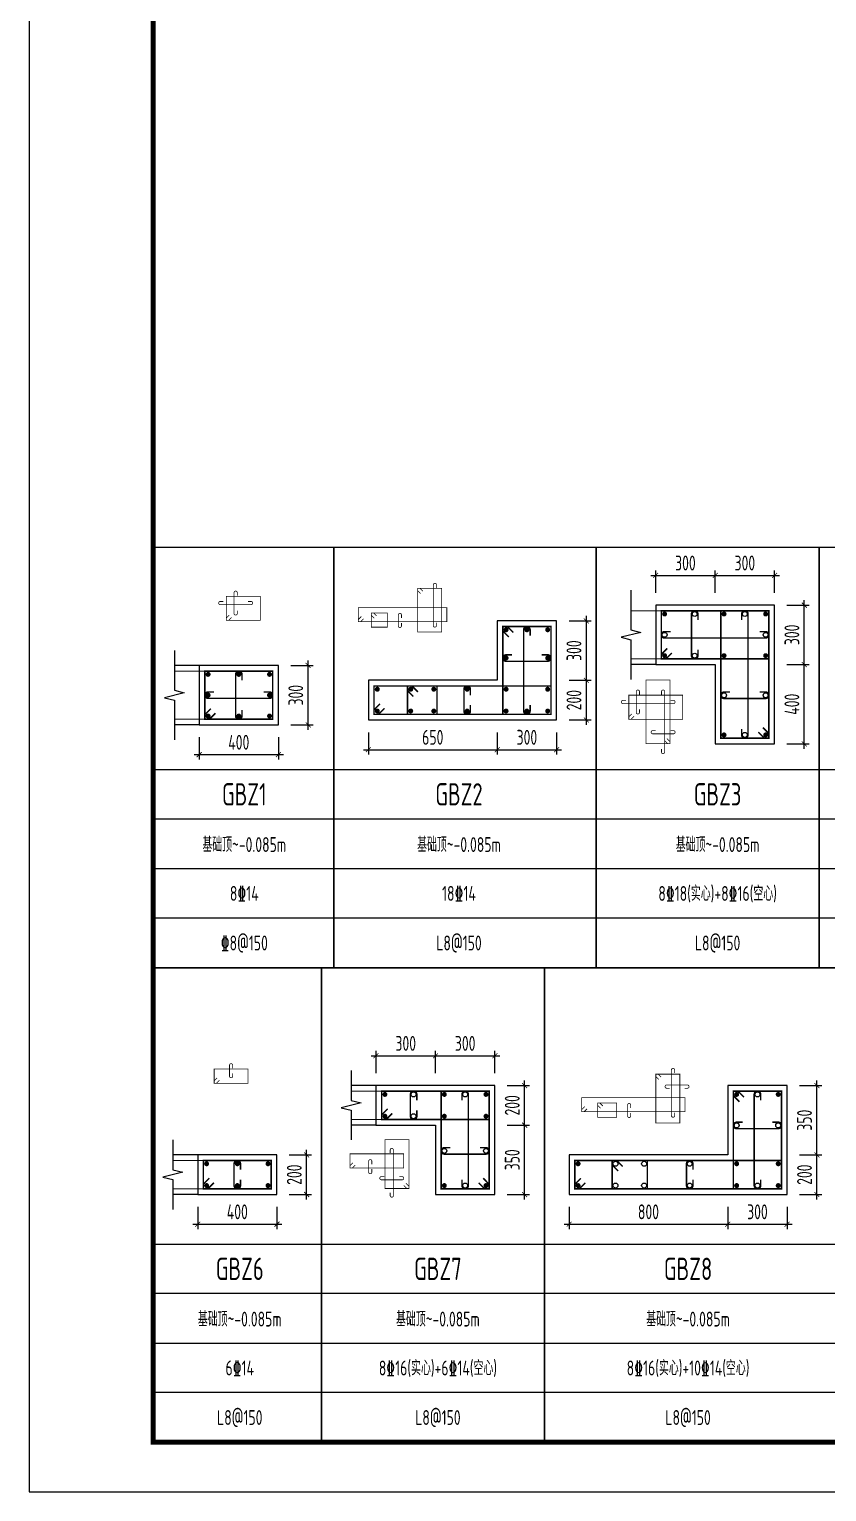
# Model space of a CAD drawing. Extents: x -1058961 to 23600, y -449123 to 2751847.
# Drawn here: x -459602 to -443503, y -12320 to 17200 of the extents above; entities that cross this region are included whole.
import ezdxf
from ezdxf.enums import TextEntityAlignment as Align

# ---------------------------------------------------------------- set-up
doc = ezdxf.new("R2010")
doc.units = 0
doc.header["$LTSCALE"] = 1000
doc.layers.get('0').update_dxf_attribs({"linetype": 'CONTINUOUS'})
doc.layers.get('DEFPOINTS').update_dxf_attribs({"linetype": 'CONTINUOUS'})
for name, color, linetype in [('-TK', 7, 'CONTINUOUS'), ('COLU_DE_DIM', 3, 'CONTINUOUS'), ('COLU_DE_TH', 7, 'CONTINUOUS'), ('LINK', 6, 'CONTINUOUS'), ('LINK-INDEX', 6, 'CONTINUOUS'), ('REIN', 6, 'CONTINUOUS'), ('TAB', 7, 'CONTINUOUS'), ('TAB_TEXT', 7, 'CONTINUOUS'), ('THIN', 7, 'CONTINUOUS')]:
    doc.layers.add(name, color=color, linetype=linetype)
doc.styles.add('TSSD_DIMENSION', font='Tssdeng.shx', dxfattribs={"width": 0.7, "bigfont": 'tssdchn.shx'})
doc.styles.add('TSSD_REIN', font='tssdeng.shx', dxfattribs={"width": 0.7, "height": 300, "bigfont": 'tssdchn.shx'})
doc.dimstyles.new('TSSD_25_100', dxfattribs={"dimtxt": 300, "dimasz": 100, "dimexe": 100, "dimexo": 250, "dimgap": 100, "dimtad": 1, "dimdec": 0, "dimlfac": 0.25, "dimzin": 0, "dimdsep": 46, "dimtxsty": 'TSSD_DIMENSION', "dimblk": 'ARCHTICK', "dimcen": 0, "dimdle": 100, "dimclrt": 7, "dimadec": 0, "dimazin": 0, "dimtfac": 1, "dimtdec": 0, "dimtix": 1, "dimtmove": 2, "dimatfit": 3, "dimldrblk": 'ARCHTICK', "dimfxl": 0, "dimtolj": 1, "dimtzin": 0, "dimarcsym": 0})

# ---------------------------------------------------------------- blocks, each defined once
blk = doc.blocks.new('_ArchTick')
at = {"color": 0, "linetype": 'ByBlock', "const_width": 0.15}
blk.add_lwpolyline([(-0.5, -0.5), (0.5, 0.5)], dxfattribs=at)
blk = doc.blocks.new('*D314')
at = {"layer": 'COLU_DE_DIM', "color": 0, "lineweight": -2}
for p, q in [((-456202, -6570), (-456202, -7020)), ((-454602, -6570), (-454602, -7020)), ((-456302, -6920), (-454502, -6920))]:
    blk.add_line(p, q, dxfattribs=at)
at = {"layer": 'DEFPOINTS', "color": 0}
for p in [(-456202, -6320), (-454602, -6320), (-454602, -6920)]:
    blk.add_point(p, dxfattribs=at)
at = {"layer": 'COLU_DE_DIM', "color": 0, "lineweight": -2, "xscale": 100, "yscale": 100, "zscale": 100, "rotation": 180}
blk.add_blockref('_ArchTick', (-456202, -6920), dxfattribs=at)
at = {"layer": 'COLU_DE_DIM', "color": 0, "lineweight": -2, "xscale": 100, "yscale": 100, "zscale": 100}
blk.add_blockref('_ArchTick', (-454602, -6920), dxfattribs=at)
at = {"layer": 'COLU_DE_DIM', "color": 7, "insert": (-455402, -6670), "char_height": 300, "attachment_point": 5, "style": 'TSSD_DIMENSION'}
blk.add_mtext('\\A1;400', dxfattribs=at)
blk = doc.blocks.new('*D315')
at = {"layer": 'COLU_DE_DIM', "color": 0, "lineweight": -2}
for p, q in [((-454352, -5520), (-453902, -5520)), ((-454002, -6420), (-454002, -5420)), ((-454352, -6320), (-453902, -6320))]:
    blk.add_line(p, q, dxfattribs=at)
at = {"layer": 'DEFPOINTS', "color": 0}
for p in [(-454602, -5520), (-454002, -5520), (-454602, -6320)]:
    blk.add_point(p, dxfattribs=at)
at = {"layer": 'COLU_DE_DIM', "color": 0, "lineweight": -2, "xscale": 100, "yscale": 100, "zscale": 100}
for p, rotation in [((-454002, -5520), 90), ((-454002, -6320), 270)]:
    blk.add_blockref('_ArchTick', p, dxfattribs=dict(at, rotation=rotation))
at = {"layer": 'COLU_DE_DIM', "color": 7, "insert": (-454252, -5920), "char_height": 300, "attachment_point": 5, "rotation": 90, "style": 'TSSD_DIMENSION'}
blk.add_mtext('\\A1;200', dxfattribs=at)
blk = doc.blocks.new('*D316')
at = {"layer": 'COLU_DE_DIM', "color": 0, "lineweight": -2}
for p, q in [((-446956, 5826), (-446956, 6276)), ((-445756, 5826), (-445756, 6276)), ((-447056, 6176), (-445656, 6176))]:
    blk.add_line(p, q, dxfattribs=at)
at = {"layer": 'DEFPOINTS', "color": 0}
for p in [(-445756, 6176), (-446956, 5576), (-445756, 5576)]:
    blk.add_point(p, dxfattribs=at)
at = {"layer": 'COLU_DE_DIM', "color": 0, "lineweight": -2, "xscale": 100, "yscale": 100, "zscale": 100, "rotation": 180}
blk.add_blockref('_ArchTick', (-446956, 6176), dxfattribs=at)
at = {"layer": 'COLU_DE_DIM', "color": 0, "lineweight": -2, "xscale": 100, "yscale": 100, "zscale": 100}
blk.add_blockref('_ArchTick', (-445756, 6176), dxfattribs=at)
at = {"layer": 'COLU_DE_DIM', "color": 7, "insert": (-446356, 6426), "char_height": 300, "attachment_point": 5, "style": 'TSSD_DIMENSION'}
blk.add_mtext('\\A1;300', dxfattribs=at)
blk = doc.blocks.new('*D317')
at = {"layer": 'COLU_DE_DIM', "color": 0, "lineweight": -2}
for p, q in [((-445756, 5826), (-445756, 6276)), ((-444556, 5826), (-444556, 6276)), ((-445856, 6176), (-444456, 6176))]:
    blk.add_line(p, q, dxfattribs=at)
at = {"layer": 'DEFPOINTS', "color": 0}
for p in [(-444556, 6176), (-445756, 5576), (-444556, 5576)]:
    blk.add_point(p, dxfattribs=at)
at = {"layer": 'COLU_DE_DIM', "color": 0, "lineweight": -2, "xscale": 100, "yscale": 100, "zscale": 100, "rotation": 180}
blk.add_blockref('_ArchTick', (-445756, 6176), dxfattribs=at)
at = {"layer": 'COLU_DE_DIM', "color": 0, "lineweight": -2, "xscale": 100, "yscale": 100, "zscale": 100}
blk.add_blockref('_ArchTick', (-444556, 6176), dxfattribs=at)
at = {"layer": 'COLU_DE_DIM', "color": 7, "insert": (-445156, 6426), "char_height": 300, "attachment_point": 5, "style": 'TSSD_DIMENSION'}
blk.add_mtext('\\A1;300', dxfattribs=at)
blk = doc.blocks.new('*D318')
at = {"layer": 'COLU_DE_DIM', "color": 0, "lineweight": -2}
for p, q in [((-443956, 2676), (-443956, 4476)), ((-444306, 4376), (-443856, 4376)), ((-444306, 2776), (-443856, 2776))]:
    blk.add_line(p, q, dxfattribs=at)
at = {"layer": 'DEFPOINTS', "color": 0}
for p in [(-444556, 4376), (-443956, 4376), (-444556, 2776)]:
    blk.add_point(p, dxfattribs=at)
at = {"layer": 'COLU_DE_DIM', "color": 0, "lineweight": -2, "xscale": 100, "yscale": 100, "zscale": 100}
for p, rotation in [((-443956, 4376), 90), ((-443956, 2776), 270)]:
    blk.add_blockref('_ArchTick', p, dxfattribs=dict(at, rotation=rotation))
at = {"layer": 'COLU_DE_DIM', "color": 7, "insert": (-444206, 3576), "char_height": 300, "attachment_point": 5, "rotation": 90, "style": 'TSSD_DIMENSION'}
blk.add_mtext('\\A1;400', dxfattribs=at)
blk = doc.blocks.new('*D319')
at = {"layer": 'COLU_DE_DIM', "color": 0, "lineweight": -2}
for p, q in [((-443956, 4276), (-443956, 5676)), ((-444306, 5576), (-443856, 5576)), ((-444306, 4376), (-443856, 4376))]:
    blk.add_line(p, q, dxfattribs=at)
at = {"layer": 'DEFPOINTS', "color": 0}
for p in [(-444556, 5576), (-443956, 5576), (-444556, 4376)]:
    blk.add_point(p, dxfattribs=at)
at = {"layer": 'COLU_DE_DIM', "color": 0, "lineweight": -2, "xscale": 100, "yscale": 100, "zscale": 100}
for p, rotation in [((-443956, 5576), 90), ((-443956, 4376), 270)]:
    blk.add_blockref('_ArchTick', p, dxfattribs=dict(at, rotation=rotation))
at = {"layer": 'COLU_DE_DIM', "color": 7, "insert": (-444206, 4976), "char_height": 300, "attachment_point": 5, "rotation": 90, "style": 'TSSD_DIMENSION'}
blk.add_mtext('\\A1;300', dxfattribs=at)
blk = doc.blocks.new('*D320')
at = {"layer": 'COLU_DE_DIM', "color": 0, "lineweight": -2}
for p, q in [((-452756, 3008), (-452756, 2558)), ((-450156, 3008), (-450156, 2558)), ((-452856, 2658), (-450056, 2658))]:
    blk.add_line(p, q, dxfattribs=at)
at = {"layer": 'DEFPOINTS', "color": 0}
for p in [(-452756, 3258), (-450156, 3258), (-450156, 2658)]:
    blk.add_point(p, dxfattribs=at)
at = {"layer": 'COLU_DE_DIM', "color": 0, "lineweight": -2, "xscale": 100, "yscale": 100, "zscale": 100, "rotation": 180}
blk.add_blockref('_ArchTick', (-452756, 2658), dxfattribs=at)
at = {"layer": 'COLU_DE_DIM', "color": 0, "lineweight": -2, "xscale": 100, "yscale": 100, "zscale": 100}
blk.add_blockref('_ArchTick', (-450156, 2658), dxfattribs=at)
at = {"layer": 'COLU_DE_DIM', "color": 7, "insert": (-451456, 2908), "char_height": 300, "attachment_point": 5, "style": 'TSSD_DIMENSION'}
blk.add_mtext('\\A1;650', dxfattribs=at)
blk = doc.blocks.new('*D321')
at = {"layer": 'COLU_DE_DIM', "color": 0, "lineweight": -2}
for p, q in [((-450156, 3008), (-450156, 2558)), ((-448956, 3008), (-448956, 2558)), ((-450256, 2658), (-448856, 2658))]:
    blk.add_line(p, q, dxfattribs=at)
at = {"layer": 'DEFPOINTS', "color": 0}
for p in [(-450156, 3258), (-448956, 3258), (-448956, 2658)]:
    blk.add_point(p, dxfattribs=at)
at = {"layer": 'COLU_DE_DIM', "color": 0, "lineweight": -2, "xscale": 100, "yscale": 100, "zscale": 100, "rotation": 180}
blk.add_blockref('_ArchTick', (-450156, 2658), dxfattribs=at)
at = {"layer": 'COLU_DE_DIM', "color": 0, "lineweight": -2, "xscale": 100, "yscale": 100, "zscale": 100}
blk.add_blockref('_ArchTick', (-448956, 2658), dxfattribs=at)
at = {"layer": 'COLU_DE_DIM', "color": 7, "insert": (-449556, 2908), "char_height": 300, "attachment_point": 5, "style": 'TSSD_DIMENSION'}
blk.add_mtext('\\A1;300', dxfattribs=at)
blk = doc.blocks.new('*D322')
at = {"layer": 'COLU_DE_DIM', "color": 0, "lineweight": -2}
for p, q in [((-448356, 3158), (-448356, 4158)), ((-448706, 4058), (-448256, 4058)), ((-448706, 3258), (-448256, 3258))]:
    blk.add_line(p, q, dxfattribs=at)
at = {"layer": 'DEFPOINTS', "color": 0}
for p in [(-448956, 4058), (-448356, 4058), (-448956, 3258)]:
    blk.add_point(p, dxfattribs=at)
at = {"layer": 'COLU_DE_DIM', "color": 0, "lineweight": -2, "xscale": 100, "yscale": 100, "zscale": 100}
for p, rotation in [((-448356, 4058), 90), ((-448356, 3258), 270)]:
    blk.add_blockref('_ArchTick', p, dxfattribs=dict(at, rotation=rotation))
at = {"layer": 'COLU_DE_DIM', "color": 7, "insert": (-448606, 3658), "char_height": 300, "attachment_point": 5, "rotation": 90, "style": 'TSSD_DIMENSION'}
blk.add_mtext('\\A1;200', dxfattribs=at)
blk = doc.blocks.new('*D323')
at = {"layer": 'COLU_DE_DIM', "color": 0, "lineweight": -2}
for p, q in [((-448356, 3958), (-448356, 5358)), ((-448706, 5258), (-448256, 5258)), ((-448706, 4058), (-448256, 4058))]:
    blk.add_line(p, q, dxfattribs=at)
at = {"layer": 'DEFPOINTS', "color": 0}
for p in [(-448956, 5258), (-448356, 5258), (-448956, 4058)]:
    blk.add_point(p, dxfattribs=at)
at = {"layer": 'COLU_DE_DIM', "color": 0, "lineweight": -2, "xscale": 100, "yscale": 100, "zscale": 100}
for p, rotation in [((-448356, 5258), 90), ((-448356, 4058), 270)]:
    blk.add_blockref('_ArchTick', p, dxfattribs=dict(at, rotation=rotation))
at = {"layer": 'COLU_DE_DIM', "color": 7, "insert": (-448606, 4658), "char_height": 300, "attachment_point": 5, "rotation": 90, "style": 'TSSD_DIMENSION'}
blk.add_mtext('\\A1;300', dxfattribs=at)
blk = doc.blocks.new('*D324')
at = {"layer": 'COLU_DE_DIM', "color": 0, "lineweight": -2}
for p, q in [((-452702, -3520), (-451302, -3520)), ((-452602, -3870), (-452602, -3420)), ((-451402, -3870), (-451402, -3420))]:
    blk.add_line(p, q, dxfattribs=at)
at = {"layer": 'DEFPOINTS', "color": 0}
for p in [(-451402, -3520), (-452602, -4120), (-451402, -4120)]:
    blk.add_point(p, dxfattribs=at)
at = {"layer": 'COLU_DE_DIM', "color": 0, "lineweight": -2, "xscale": 100, "yscale": 100, "zscale": 100, "rotation": 180}
blk.add_blockref('_ArchTick', (-452602, -3520), dxfattribs=at)
at = {"layer": 'COLU_DE_DIM', "color": 0, "lineweight": -2, "xscale": 100, "yscale": 100, "zscale": 100}
blk.add_blockref('_ArchTick', (-451402, -3520), dxfattribs=at)
at = {"layer": 'COLU_DE_DIM', "color": 7, "insert": (-452002, -3270), "char_height": 300, "attachment_point": 5, "style": 'TSSD_DIMENSION'}
blk.add_mtext('\\A1;300', dxfattribs=at)
blk = doc.blocks.new('*D325')
at = {"layer": 'COLU_DE_DIM', "color": 0, "lineweight": -2}
for p, q in [((-451502, -3520), (-450102, -3520)), ((-451402, -3870), (-451402, -3420)), ((-450202, -3870), (-450202, -3420))]:
    blk.add_line(p, q, dxfattribs=at)
at = {"layer": 'DEFPOINTS', "color": 0}
for p in [(-450202, -3520), (-451402, -4120), (-450202, -4120)]:
    blk.add_point(p, dxfattribs=at)
at = {"layer": 'COLU_DE_DIM', "color": 0, "lineweight": -2, "xscale": 100, "yscale": 100, "zscale": 100, "rotation": 180}
blk.add_blockref('_ArchTick', (-451402, -3520), dxfattribs=at)
at = {"layer": 'COLU_DE_DIM', "color": 0, "lineweight": -2, "xscale": 100, "yscale": 100, "zscale": 100}
blk.add_blockref('_ArchTick', (-450202, -3520), dxfattribs=at)
at = {"layer": 'COLU_DE_DIM', "color": 7, "insert": (-450802, -3270), "char_height": 300, "attachment_point": 5, "style": 'TSSD_DIMENSION'}
blk.add_mtext('\\A1;300', dxfattribs=at)
blk = doc.blocks.new('*D326')
at = {"layer": 'COLU_DE_DIM', "color": 0, "lineweight": -2}
for p, q in [((-449952, -4920), (-449502, -4920)), ((-449602, -6420), (-449602, -4820)), ((-449952, -6320), (-449502, -6320))]:
    blk.add_line(p, q, dxfattribs=at)
at = {"layer": 'DEFPOINTS', "color": 0}
for p in [(-450202, -4920), (-449602, -4920), (-450202, -6320)]:
    blk.add_point(p, dxfattribs=at)
at = {"layer": 'COLU_DE_DIM', "color": 0, "lineweight": -2, "xscale": 100, "yscale": 100, "zscale": 100}
for p, rotation in [((-449602, -4920), 90), ((-449602, -6320), 270)]:
    blk.add_blockref('_ArchTick', p, dxfattribs=dict(at, rotation=rotation))
at = {"layer": 'COLU_DE_DIM', "color": 7, "insert": (-449852, -5620), "char_height": 300, "attachment_point": 5, "rotation": 90, "style": 'TSSD_DIMENSION'}
blk.add_mtext('\\A1;350', dxfattribs=at)
blk = doc.blocks.new('*D327')
at = {"layer": 'COLU_DE_DIM', "color": 0, "lineweight": -2}
for p, q in [((-449952, -4120), (-449502, -4120)), ((-449602, -5020), (-449602, -4020)), ((-449952, -4920), (-449502, -4920))]:
    blk.add_line(p, q, dxfattribs=at)
at = {"layer": 'DEFPOINTS', "color": 0}
for p in [(-450202, -4120), (-449602, -4120), (-450202, -4920)]:
    blk.add_point(p, dxfattribs=at)
at = {"layer": 'COLU_DE_DIM', "color": 0, "lineweight": -2, "xscale": 100, "yscale": 100, "zscale": 100}
for p, rotation in [((-449602, -4120), 90), ((-449602, -4920), 270)]:
    blk.add_blockref('_ArchTick', p, dxfattribs=dict(at, rotation=rotation))
at = {"layer": 'COLU_DE_DIM', "color": 7, "insert": (-449852, -4520), "char_height": 300, "attachment_point": 5, "rotation": 90, "style": 'TSSD_DIMENSION'}
blk.add_mtext('\\A1;200', dxfattribs=at)
blk = doc.blocks.new('*D328')
at = {"layer": 'COLU_DE_DIM', "color": 0, "lineweight": -2}
for p, q in [((-448702, -6570), (-448702, -7020)), ((-445502, -6570), (-445502, -7020)), ((-448802, -6920), (-445402, -6920))]:
    blk.add_line(p, q, dxfattribs=at)
at = {"layer": 'DEFPOINTS', "color": 0}
for p in [(-448702, -6320), (-445502, -6320), (-445502, -6920)]:
    blk.add_point(p, dxfattribs=at)
at = {"layer": 'COLU_DE_DIM', "color": 0, "lineweight": -2, "xscale": 100, "yscale": 100, "zscale": 100, "rotation": 180}
blk.add_blockref('_ArchTick', (-448702, -6920), dxfattribs=at)
at = {"layer": 'COLU_DE_DIM', "color": 0, "lineweight": -2, "xscale": 100, "yscale": 100, "zscale": 100}
blk.add_blockref('_ArchTick', (-445502, -6920), dxfattribs=at)
at = {"layer": 'COLU_DE_DIM', "color": 7, "insert": (-447102, -6670), "char_height": 300, "attachment_point": 5, "style": 'TSSD_DIMENSION'}
blk.add_mtext('\\A1;800', dxfattribs=at)
blk = doc.blocks.new('*D329')
at = {"layer": 'COLU_DE_DIM', "color": 0, "lineweight": -2}
for p, q in [((-445502, -6570), (-445502, -7020)), ((-444302, -6570), (-444302, -7020)), ((-445602, -6920), (-444202, -6920))]:
    blk.add_line(p, q, dxfattribs=at)
at = {"layer": 'DEFPOINTS', "color": 0}
for p in [(-445502, -6320), (-444302, -6320), (-444302, -6920)]:
    blk.add_point(p, dxfattribs=at)
at = {"layer": 'COLU_DE_DIM', "color": 0, "lineweight": -2, "xscale": 100, "yscale": 100, "zscale": 100, "rotation": 180}
blk.add_blockref('_ArchTick', (-445502, -6920), dxfattribs=at)
at = {"layer": 'COLU_DE_DIM', "color": 0, "lineweight": -2, "xscale": 100, "yscale": 100, "zscale": 100}
blk.add_blockref('_ArchTick', (-444302, -6920), dxfattribs=at)
at = {"layer": 'COLU_DE_DIM', "color": 7, "insert": (-444902, -6670), "char_height": 300, "attachment_point": 5, "style": 'TSSD_DIMENSION'}
blk.add_mtext('\\A1;300', dxfattribs=at)
blk = doc.blocks.new('*D330')
at = {"layer": 'COLU_DE_DIM', "color": 0, "lineweight": -2}
for p, q in [((-444052, -5520), (-443602, -5520)), ((-443702, -6420), (-443702, -5420)), ((-444052, -6320), (-443602, -6320))]:
    blk.add_line(p, q, dxfattribs=at)
at = {"layer": 'DEFPOINTS', "color": 0}
for p in [(-444302, -5520), (-443702, -5520), (-444302, -6320)]:
    blk.add_point(p, dxfattribs=at)
at = {"layer": 'COLU_DE_DIM', "color": 0, "lineweight": -2, "xscale": 100, "yscale": 100, "zscale": 100}
for p, rotation in [((-443702, -5520), 90), ((-443702, -6320), 270)]:
    blk.add_blockref('_ArchTick', p, dxfattribs=dict(at, rotation=rotation))
at = {"layer": 'COLU_DE_DIM', "color": 7, "insert": (-443952, -5920), "char_height": 300, "attachment_point": 5, "rotation": 90, "style": 'TSSD_DIMENSION'}
blk.add_mtext('\\A1;200', dxfattribs=at)
blk = doc.blocks.new('*D331')
at = {"layer": 'COLU_DE_DIM', "color": 0, "lineweight": -2}
for p, q in [((-444052, -4120), (-443602, -4120)), ((-443702, -5620), (-443702, -4020)), ((-444052, -5520), (-443602, -5520))]:
    blk.add_line(p, q, dxfattribs=at)
at = {"layer": 'DEFPOINTS', "color": 0}
for p in [(-444302, -4120), (-443702, -4120), (-444302, -5520)]:
    blk.add_point(p, dxfattribs=at)
at = {"layer": 'COLU_DE_DIM', "color": 0, "lineweight": -2, "xscale": 100, "yscale": 100, "zscale": 100}
for p, rotation in [((-443702, -4120), 90), ((-443702, -5520), 270)]:
    blk.add_blockref('_ArchTick', p, dxfattribs=dict(at, rotation=rotation))
at = {"layer": 'COLU_DE_DIM', "color": 7, "insert": (-443952, -4820), "char_height": 300, "attachment_point": 5, "rotation": 90, "style": 'TSSD_DIMENSION'}
blk.add_mtext('\\A1;350', dxfattribs=at)
blk = doc.blocks.new('*D352')
at = {"layer": 'COLU_DE_DIM', "color": 0, "lineweight": -2}
for p, q in [((-456172, 2908), (-456172, 2458)), ((-454572, 2908), (-454572, 2458)), ((-456272, 2558), (-454472, 2558))]:
    blk.add_line(p, q, dxfattribs=at)
at = {"layer": 'DEFPOINTS', "color": 0}
for p in [(-456172, 3158), (-454572, 3158), (-454572, 2558)]:
    blk.add_point(p, dxfattribs=at)
at = {"layer": 'COLU_DE_DIM', "color": 0, "lineweight": -2, "xscale": 100, "yscale": 100, "zscale": 100, "rotation": 180}
blk.add_blockref('_ArchTick', (-456172, 2558), dxfattribs=at)
at = {"layer": 'COLU_DE_DIM', "color": 0, "lineweight": -2, "xscale": 100, "yscale": 100, "zscale": 100}
blk.add_blockref('_ArchTick', (-454572, 2558), dxfattribs=at)
at = {"layer": 'COLU_DE_DIM', "color": 7, "insert": (-455372, 2808), "char_height": 300, "attachment_point": 5, "style": 'TSSD_DIMENSION'}
blk.add_mtext('\\A1;400', dxfattribs=at)
blk = doc.blocks.new('*D353')
at = {"layer": 'COLU_DE_DIM', "color": 0, "lineweight": -2}
for p, q in [((-453972, 3058), (-453972, 4458)), ((-454322, 4358), (-453872, 4358)), ((-454322, 3158), (-453872, 3158))]:
    blk.add_line(p, q, dxfattribs=at)
at = {"layer": 'DEFPOINTS', "color": 0}
for p in [(-454572, 4358), (-453972, 4358), (-454572, 3158)]:
    blk.add_point(p, dxfattribs=at)
at = {"layer": 'COLU_DE_DIM', "color": 0, "lineweight": -2, "xscale": 100, "yscale": 100, "zscale": 100}
for p, rotation in [((-453972, 4358), 90), ((-453972, 3158), 270)]:
    blk.add_blockref('_ArchTick', p, dxfattribs=dict(at, rotation=rotation))
at = {"layer": 'COLU_DE_DIM', "color": 7, "insert": (-454222, 3758), "char_height": 300, "attachment_point": 5, "rotation": 90, "style": 'TSSD_DIMENSION'}
blk.add_mtext('\\A1;300', dxfattribs=at)
blk = doc.blocks.new('A1')
blk.add_lwpolyline([(0, 59400), (0, 0), (84100, 0), (84100, 59400)], close=True)
at = {"const_width": 100}
blk.add_lwpolyline([(2500, 58400), (2500, 1000), (83100, 1000), (83100, 58400)], close=True, dxfattribs=at)

msp = doc.modelspace()

# ---------------------------------------------------------------- linework, layer by layer
at = {"layer": 'COLU_DE_TH'}
for points in [[(-446956.19, 5576.39), (-446956.19, 4376.4), (-445756.19, 4376.4), (-445756.19, 2776.4), (-444556.19, 2776.4), (-444556.19, 5576.39), (-446956.19, 5576.39)], [(-448956.19, 5258.06), (-450156.18, 5258.06), (-450156.18, 4058.06), (-452756.18, 4058.06), (-452756.18, 3258.06), (-448956.19, 3258.06), (-448956.19, 5258.06)], [(-456171.55, 4358.02), (-456171.57, 3158.06), (-454571.57, 3158.06), (-454571.55, 4358.02), (-456171.55, 4358.02)], [(-452602.31, -4119.87), (-452602.31, -4919.87), (-451402.31, -4919.87), (-451402.31, -6319.87), (-450202.32, -6319.87), (-450202.32, -4119.87), (-452602.31, -4119.87)], [(-444302.33, -4119.87), (-445502.32, -4119.87), (-445502.32, -5519.87), (-448702.32, -5519.87), (-448702.32, -6319.87), (-444302.33, -6319.87), (-444302.33, -4119.87)], [(-456202.31, -5519.87), (-456202.31, -6319.87), (-454602.31, -6319.87), (-454602.31, -5519.87), (-456202.31, -5519.87)]]:
    msp.add_lwpolyline(points, close=True, dxfattribs=at)
at = {"layer": 'LINK', "const_width": 30}
for points in [[(-446629.26, 4611.4), (-446749.26, 4491.4), (-446841.19, 4491.4), (-446841.19, 5461.39), (-444671.19, 5461.39), (-444671.19, 4491.4), (-446841.19, 4491.4), (-446841.19, 4583.32), (-446721.19, 4703.32)], [(-444791.19, 3103.32), (-444671.19, 2983.32), (-444671.19, 2891.4), (-445641.19, 2891.4), (-445641.19, 5461.39), (-444671.19, 5461.39), (-444671.19, 2891.4), (-444763.12, 2891.4), (-444883.12, 3011.4)], [(-449921.18, 4931.14), (-450041.18, 5051.14), (-450041.18, 5143.06), (-449071.19, 5143.06), (-449071.19, 3373.06), (-450041.18, 3373.06), (-450041.18, 5143.06), (-449949.25, 5143.06), (-449829.25, 5023.06)], [(-455844.64, 3393.06), (-455964.64, 3273.06), (-456056.57, 3273.06), (-456056.55, 4243.02), (-454686.55, 4243.02), (-454686.57, 3273.06), (-456056.57, 3273.06), (-456056.57, 3364.98), (-455936.56, 3484.98)], [(-452429.25, 3493.06), (-452549.25, 3373.06), (-452641.18, 3373.06), (-452641.18, 3943.06), (-449071.19, 3943.06), (-449071.19, 3373.06), (-452641.18, 3373.06), (-452641.18, 3464.98), (-452521.18, 3584.98)], [(-451846.11, 3731.13), (-451966.11, 3851.13), (-451966.11, 3943.06), (-451370.32, 3943.06), (-451370.32, 3373.06), (-451966.11, 3373.06), (-451966.11, 3943.06), (-451874.18, 3943.06), (-451754.18, 3823.06)], [(-452275.39, -4684.87), (-452395.39, -4804.87), (-452487.31, -4804.87), (-452487.31, -4234.87), (-450317.32, -4234.87), (-450317.32, -4804.87), (-452487.31, -4804.87), (-452487.31, -4712.95), (-452367.31, -4592.95)], [(-450437.32, -5992.95), (-450317.32, -6112.95), (-450317.32, -6204.87), (-451287.31, -6204.87), (-451287.31, -4234.87), (-450317.32, -4234.87), (-450317.32, -6204.87), (-450409.24, -6204.87), (-450529.24, -6084.87)], [(-445267.32, -4446.79), (-445387.32, -4326.79), (-445387.32, -4234.87), (-444417.33, -4234.87), (-444417.33, -6204.87), (-445387.32, -6204.87), (-445387.32, -4234.87), (-445295.4, -4234.87), (-445175.4, -4354.87)], [(-455875.39, -6084.87), (-455995.39, -6204.87), (-456087.31, -6204.87), (-456087.31, -5634.87), (-454717.31, -5634.87), (-454717.31, -6204.87), (-456087.31, -6204.87), (-456087.31, -6112.95), (-455967.31, -5992.95)], [(-448375.4, -6084.87), (-448495.4, -6204.87), (-448587.32, -6204.87), (-448587.32, -5634.87), (-444417.33, -5634.87), (-444417.33, -6204.87), (-448587.32, -6204.87), (-448587.32, -6112.95), (-448467.32, -5992.95)], [(-447714.58, -5846.79), (-447834.58, -5726.79), (-447834.58, -5634.87), (-447125.02, -5634.87), (-447125.02, -6204.87), (-447834.58, -6204.87), (-447834.58, -5634.87), (-447742.66, -5634.87), (-447622.66, -5754.87)]]:
    msp.add_lwpolyline(points, dxfattribs=at)
for points in [[(-446103.71, 5276.4), (-446103.71, 5396.4, 1), (-446233.71, 5396.4), (-446233.72, 4556.44, 1), (-446103.72, 4556.44), (-446103.72, 4676.44)], [(-445221.19, 3076.4), (-445221.19, 2956.4, 1), (-445091.19, 2956.4), (-445091.19, 5396.39, 1), (-445221.19, 5396.39), (-445221.19, 5276.39)], [(-449491.18, 4958.06), (-449491.18, 5078.06, 1), (-449621.18, 5078.06), (-449621.18, 3438.06, 1), (-449491.18, 3438.06), (-449491.18, 3558.06)], [(-446656.19, 5041.4), (-446776.19, 5041.4, 1), (-446776.19, 4911.4), (-444736.19, 4911.4, 1), (-444736.19, 5041.4), (-444856.19, 5041.4)], [(-449856.18, 4573.06), (-449976.18, 4573.06, 1), (-449976.18, 4443.06), (-449136.19, 4443.06, 1), (-449136.19, 4573.06), (-449256.19, 4573.06)], [(-455306.56, 4058.03), (-455306.55, 4178.03, 1), (-455436.55, 4178.03), (-455436.57, 3338.07, 1), (-455306.57, 3338.06), (-455306.56, 3458.06)], [(-455871.55, 3823.04), (-455991.55, 3823.04, 1), (-455991.55, 3693.04), (-454751.55, 3693.04, 1), (-454751.55, 3823.04), (-454871.55, 3823.04)], [(-450696.73, 3758.06), (-450696.73, 3878.06, 1), (-450826.73, 3878.06), (-450826.73, 3438.06, 1), (-450696.73, 3438.06), (-450696.73, 3558.06)], [(-445456.19, 3821.4), (-445576.19, 3821.4, 1), (-445576.19, 3691.4), (-444736.19, 3691.4, 1), (-444736.19, 3821.4), (-444856.19, 3821.4)], [(-451778.04, -4419.87), (-451778.04, -4299.87, 1), (-451908.04, -4299.87), (-451908.04, -4739.87, 1), (-451778.04, -4739.87), (-451778.04, -4619.87)], [(-450867.32, -6019.87), (-450867.32, -6139.87, 1), (-450737.32, -6139.87), (-450737.32, -4299.87, 1), (-450867.32, -4299.87), (-450867.32, -4419.87)], [(-444837.32, -4419.87), (-444837.32, -4299.87, 1), (-444967.32, -4299.87), (-444967.32, -6139.87, 1), (-444837.32, -6139.87), (-444837.32, -6019.87)], [(-445202.32, -4860.39), (-445322.32, -4860.39, 1), (-445322.32, -4990.39), (-444482.33, -4990.39, 1), (-444482.33, -4860.39), (-444602.33, -4860.39)], [(-451102.31, -5374.87), (-451222.31, -5374.87, 1), (-451222.31, -5504.87), (-450382.32, -5504.87, 1), (-450382.32, -5374.87), (-450502.32, -5374.87)], [(-455337.31, -5819.87), (-455337.31, -5699.87, 1), (-455467.31, -5699.87), (-455467.31, -6139.87, 1), (-455337.31, -6139.87), (-455337.31, -6019.87)], [(-446204.56, -5819.87), (-446204.56, -5699.87, 1), (-446334.56, -5699.87), (-446334.56, -6139.87, 1), (-446204.56, -6139.87), (-446204.56, -6019.87)]]:
    msp.add_lwpolyline(points, format="xyb", dxfattribs=at)
at = {"layer": 'LINK-INDEX', "const_width": 15}
for points in [[(-451701.77, 5810.85), (-451761.77, 5870.85), (-451761.77, 5916.81), (-451276.77, 5916.81), (-451276.77, 5031.81), (-451761.77, 5031.81), (-451761.77, 5916.81), (-451715.81, 5916.81), (-451655.81, 5856.81)], [(-455517.08, 5329.77), (-455577.08, 5269.78), (-455623.04, 5269.78), (-455623.03, 5754.76), (-454938.03, 5754.76), (-454938.04, 5269.78), (-455623.04, 5269.78), (-455623.04, 5315.74), (-455563.04, 5375.74)], [(-452850.81, 5301.81), (-452910.81, 5241.81), (-452956.77, 5241.81), (-452956.77, 5526.81), (-451171.78, 5526.81), (-451171.78, 5241.81), (-452956.77, 5241.81), (-452956.77, 5287.77), (-452896.77, 5347.77)], [(-452636.77, 5310.85), (-452696.77, 5370.85), (-452696.77, 5416.81), (-452371.77, 5416.81), (-452371.77, 5131.81), (-452696.77, 5131.81), (-452696.77, 5416.81), (-452650.81, 5416.81), (-452590.81, 5356.81)], [(-446728.47, 2883.9), (-446668.47, 2823.9), (-446668.47, 2777.94), (-447153.47, 2777.94), (-447153.47, 4062.94), (-446668.47, 4062.94), (-446668.47, 2777.94), (-446714.43, 2777.94), (-446774.43, 2837.94)], [(-447392.5, 3332.94), (-447452.5, 3272.94), (-447498.47, 3272.94), (-447498.47, 3757.94), (-446413.47, 3757.94), (-446413.47, 3272.94), (-447498.47, 3272.94), (-447498.47, 3318.9), (-447438.47, 3378.9)], [(-455763.85, -4014.44), (-455823.85, -4074.44), (-455869.81, -4074.44), (-455869.81, -3789.44), (-455184.81, -3789.44), (-455184.81, -4074.44), (-455869.81, -4074.44), (-455869.81, -4028.48), (-455809.81, -3968.48)], [(-446892.99, -3997.97), (-446952.99, -3937.97), (-446952.99, -3892), (-446467.99, -3892), (-446467.99, -4877), (-446952.99, -4877), (-446952.99, -3892), (-446907.03, -3892), (-446847.03, -3952)], [(-448342.03, -4590.34), (-448402.03, -4650.34), (-448447.99, -4650.34), (-448447.99, -4365.34), (-446362.99, -4365.34), (-446362.99, -4650.34), (-448447.99, -4650.34), (-448447.99, -4604.38), (-448387.99, -4544.38)], [(-448067.99, -4581.3), (-448127.99, -4521.3), (-448127.99, -4475.34), (-447742.99, -4475.34), (-447742.99, -4760.34), (-448127.99, -4760.34), (-448127.99, -4475.34), (-448082.03, -4475.34), (-448022.03, -4535.34)], [(-451996.25, -6093.05), (-451936.25, -6153.05), (-451936.25, -6199.01), (-452421.25, -6199.01), (-452421.25, -5214.01), (-451936.25, -5214.01), (-451936.25, -6199.01), (-451982.21, -6199.01), (-452042.21, -6139.01)], [(-453020.28, -5724.01), (-453080.28, -5784.01), (-453126.25, -5784.01), (-453126.25, -5499.01), (-452041.25, -5499.01), (-452041.25, -5784.01), (-453126.25, -5784.01), (-453126.25, -5738.05), (-453066.25, -5678.05)]]:
    msp.add_lwpolyline(points, dxfattribs=at)
for points in [[(-451381.77, 5924.31), (-451381.77, 5984.31, 1), (-451446.77, 5984.31), (-451446.77, 5164.31, 1), (-451381.77, 5164.31), (-451381.77, 5224.31)], [(-455685.53, 5649.76), (-455745.53, 5649.76, 1), (-455745.53, 5584.76), (-455125.53, 5584.76, 1), (-455125.53, 5649.76), (-455185.53, 5649.76)], [(-455403.03, 5767.26), (-455403.03, 5827.26, 1), (-455468.03, 5827.26), (-455468.04, 5407.28, 1), (-455403.04, 5407.28), (-455403.04, 5467.28)], [(-452087.5, 5317.17), (-452087.5, 5377.17, 1), (-452152.5, 5377.17), (-452152.5, 5157.17, 1), (-452087.5, 5157.17), (-452087.5, 5217.17)], [(-447283.47, 3770.44), (-447283.47, 3830.44, 1), (-447348.47, 3830.44), (-447348.47, 3410.44, 1), (-447283.47, 3410.44), (-447283.47, 3470.44)], [(-446838.47, 2670.44), (-446838.47, 2610.44, 1), (-446773.47, 2610.44), (-446773.47, 3830.44, 1), (-446838.47, 3830.44), (-446838.47, 3770.44)], [(-447555.97, 3652.94), (-447615.97, 3652.94, 1), (-447615.97, 3587.94), (-446595.97, 3587.94, 1), (-446595.97, 3652.94), (-446655.97, 3652.94)], [(-446955.97, 3042.94), (-447015.97, 3042.94, 1), (-447015.97, 2977.94), (-446595.97, 2977.94, 1), (-446595.97, 3042.94), (-446655.97, 3042.94)], [(-455494.81, -3771.94), (-455494.81, -3711.94, 1), (-455559.81, -3711.94), (-455559.81, -3931.94, 1), (-455494.81, -3931.94), (-455494.81, -3871.94)], [(-446572.99, -3867.84), (-446572.99, -3807.84, 1), (-446637.99, -3807.84), (-446637.99, -4727.84, 1), (-446572.99, -4727.84), (-446572.99, -4667.84)], [(-446374.19, -4174.8), (-446314.19, -4174.8, 1), (-446314.19, -4109.8), (-446734.19, -4109.8, 1), (-446734.19, -4174.8), (-446674.19, -4174.8)], [(-447458.72, -4574.97), (-447458.72, -4514.97, 1), (-447523.72, -4514.97), (-447523.72, -4734.97, 1), (-447458.72, -4734.97), (-447458.72, -4674.97)], [(-452685.83, -5708.65), (-452685.83, -5648.65, 1), (-452750.83, -5648.65), (-452750.83, -5868.65, 1), (-452685.83, -5868.65), (-452685.83, -5808.65)], [(-452316.25, -6281.51), (-452316.25, -6341.51, 1), (-452251.25, -6341.51), (-452251.25, -5421.51, 1), (-452316.25, -5421.51), (-452316.25, -5481.51)], [(-452433.75, -5959.01), (-452493.75, -5959.01, 1), (-452493.75, -6024.01), (-452073.75, -6024.01, 1), (-452073.75, -5959.01), (-452133.75, -5959.01)]]:
    msp.add_lwpolyline(points, format="xyb", dxfattribs=at)
at = {"layer": 'LINK-INDEX', "color": 1, "const_width": 20}
for points in [[(-446741.19, 5461.39), (-447456.19, 5461.39)], [(-446741.19, 4491.4), (-447456.19, 4491.4)], [(-455956.55, 4243.02), (-456671.55, 4243.02)], [(-455956.55, 3273.06), (-456671.55, 3273.06)], [(-452387.31, -4234.87), (-453102.31, -4234.87)], [(-452387.31, -4804.87), (-453102.31, -4804.87)], [(-455987.31, -5634.87), (-456702.31, -5634.87)], [(-455987.31, -6204.87), (-456702.31, -6204.87)]]:
    msp.add_lwpolyline(points, dxfattribs=at)
at = {"layer": 'REIN', "const_width": 50}
for points in [[(-446801.19, 5396.39, 1), (-446751.19, 5396.39, 1), (-446801.19, 5396.39)], [(-445601.19, 5396.39, 1), (-445551.19, 5396.39, 1), (-445601.19, 5396.39)], [(-444761.19, 5396.39, 1), (-444711.19, 5396.39, 1), (-444761.19, 5396.39)], [(-450001.18, 5078.06, 1), (-449951.18, 5078.06, 1), (-450001.18, 5078.06)], [(-449581.18, 5078.06, 1), (-449531.18, 5078.06, 1), (-449581.18, 5078.06)], [(-449161.19, 5078.06, 1), (-449111.19, 5078.06, 1), (-449161.19, 5078.06)], [(-450001.18, 4508.06, 1), (-449951.18, 4508.06, 1), (-450001.18, 4508.06)], [(-449161.19, 4508.06, 1), (-449111.19, 4508.06, 1), (-449161.19, 4508.06)], [(-446801.19, 4556.4, 1), (-446751.19, 4556.4, 1), (-446801.19, 4556.4)], [(-445601.19, 4556.4, 1), (-445551.19, 4556.4, 1), (-445601.19, 4556.4)], [(-444761.19, 4556.4, 1), (-444711.19, 4556.4, 1), (-444761.19, 4556.4)], [(-456016.55, 4178.02, 1), (-455966.55, 4178.02, 1), (-456016.55, 4178.02)], [(-455396.55, 4178.03, 1), (-455346.55, 4178.03, 1), (-455396.55, 4178.03)], [(-454776.55, 4178.02, 1), (-454726.55, 4178.02, 1), (-454776.55, 4178.02)], [(-452601.18, 3878.06, 1), (-452551.18, 3878.06, 1), (-452601.18, 3878.06)], [(-451926.11, 3878.06, 1), (-451876.11, 3878.06, 1), (-451926.11, 3878.06)], [(-451460.32, 3878.06, 1), (-451410.32, 3878.06, 1), (-451460.32, 3878.06)], [(-450786.73, 3878.06, 1), (-450736.73, 3878.06, 1), (-450786.73, 3878.06)], [(-450001.18, 3878.06, 1), (-449951.18, 3878.06, 1), (-450001.18, 3878.06)], [(-449161.19, 3878.06, 1), (-449111.19, 3878.06, 1), (-449161.19, 3878.06)], [(-456016.55, 3758.04, 1), (-455966.55, 3758.04, 1), (-456016.55, 3758.04)], [(-454776.55, 3758.04, 1), (-454726.55, 3758.04, 1), (-454776.55, 3758.04)], [(-456016.57, 3338.06, 1), (-455966.57, 3338.06, 1), (-456016.57, 3338.06)], [(-455396.57, 3338.06, 1), (-455346.57, 3338.06, 1), (-455396.57, 3338.06)], [(-454776.57, 3338.06, 1), (-454726.57, 3338.06, 1), (-454776.57, 3338.06)], [(-452601.18, 3438.06, 1), (-452551.18, 3438.06, 1), (-452601.18, 3438.06)], [(-451926.11, 3438.06, 1), (-451876.11, 3438.06, 1), (-451926.11, 3438.06)], [(-451460.32, 3438.06, 1), (-451410.32, 3438.06, 1), (-451460.32, 3438.06)], [(-450786.73, 3438.06, 1), (-450736.73, 3438.06, 1), (-450786.73, 3438.06)], [(-450001.18, 3438.06, 1), (-449951.18, 3438.06, 1), (-450001.18, 3438.06)], [(-449581.18, 3438.06, 1), (-449531.18, 3438.06, 1), (-449581.18, 3438.06)], [(-449161.19, 3438.06, 1), (-449111.19, 3438.06, 1), (-449161.19, 3438.06)], [(-445601.19, 2956.4, 1), (-445551.19, 2956.4, 1), (-445601.19, 2956.4)], [(-444761.19, 2956.4, 1), (-444711.19, 2956.4, 1), (-444761.19, 2956.4)], [(-452447.31, -4299.87, 1), (-452397.31, -4299.87, 1), (-452447.31, -4299.87)], [(-451247.31, -4299.87, 1), (-451197.31, -4299.87, 1), (-451247.31, -4299.87)], [(-450407.32, -4299.87, 1), (-450357.32, -4299.87, 1), (-450407.32, -4299.87)], [(-445347.32, -4299.87, 1), (-445297.32, -4299.87, 1), (-445347.32, -4299.87)], [(-444507.33, -4299.87, 1), (-444457.33, -4299.87, 1), (-444507.33, -4299.87)], [(-452447.31, -4739.87, 1), (-452397.31, -4739.87, 1), (-452447.31, -4739.87)], [(-451247.31, -4739.87, 1), (-451197.31, -4739.87, 1), (-451247.31, -4739.87)], [(-450407.32, -4739.87, 1), (-450357.32, -4739.87, 1), (-450407.32, -4739.87)], [(-456047.31, -5699.87, 1), (-455997.31, -5699.87, 1), (-456047.31, -5699.87)], [(-455427.31, -5699.87, 1), (-455377.31, -5699.87, 1), (-455427.31, -5699.87)], [(-454807.31, -5699.87, 1), (-454757.31, -5699.87, 1), (-454807.31, -5699.87)], [(-448547.32, -5699.87, 1), (-448497.32, -5699.87, 1), (-448547.32, -5699.87)], [(-445347.32, -5699.87, 1), (-445297.32, -5699.87, 1), (-445347.32, -5699.87)], [(-444507.33, -5699.87, 1), (-444457.33, -5699.87, 1), (-444507.33, -5699.87)], [(-456047.31, -6139.87, 1), (-455997.31, -6139.87, 1), (-456047.31, -6139.87)], [(-455427.31, -6139.87, 1), (-455377.31, -6139.87, 1), (-455427.31, -6139.87)], [(-454807.31, -6139.87, 1), (-454757.31, -6139.87, 1), (-454807.31, -6139.87)], [(-451247.31, -6139.87, 1), (-451197.31, -6139.87, 1), (-451247.31, -6139.87)], [(-450407.32, -6139.87, 1), (-450357.32, -6139.87, 1), (-450407.32, -6139.87)], [(-448547.32, -6139.87, 1), (-448497.32, -6139.87, 1), (-448547.32, -6139.87)], [(-445347.32, -6139.87, 1), (-445297.32, -6139.87, 1), (-445347.32, -6139.87)], [(-444507.33, -6139.87, 1), (-444457.33, -6139.87, 1), (-444507.33, -6139.87)]]:
    msp.add_lwpolyline(points, format="xyb", close=True, dxfattribs=at)
at = {"layer": 'REIN'}
for centre in [(-446168.71, 5396.4), (-445156.19, 5396.39), (-446776.19, 4976.4), (-444736.19, 4976.4), (-446168.72, 4556.44), (-445576.19, 3756.4), (-444736.19, 3756.4), (-445156.19, 2956.4), (-451843.04, -4299.87), (-450802.32, -4299.87), (-444902.32, -4299.87), (-451843.04, -4739.87), (-445322.32, -4925.39), (-444482.33, -4925.39), (-451222.31, -5439.87), (-450382.32, -5439.87), (-447769.58, -5699.87), (-447190.02, -5699.87), (-446269.56, -5699.87), (-450802.32, -6139.87), (-447769.58, -6139.87), (-447190.02, -6139.87), (-446269.56, -6139.87), (-444902.32, -6139.87)]:
    msp.add_circle(centre, 50, dxfattribs=at)
at = {"layer": 'TAB'}
for points in [[(-457102.31, 6748.79), (-453456.18, 6748.79), (-453456.18, -1741.94), (-457102.31, -1741.94), (-457102.31, 6748.79), (-457102.31, 2258.06), (-453456.18, 2258.06), (-453456.18, 1258.06), (-457102.31, 1258.06), (-457102.31, 258.06), (-453456.18, 258.06), (-453456.18, -741.94), (-457102.31, -741.94)], [(-453456.18, 6748.79), (-448156.19, 6748.79), (-448156.19, -1741.94), (-453456.18, -1741.94), (-453456.18, 6748.79), (-453456.18, 2258.06), (-448156.19, 2258.06), (-448156.19, 1258.06), (-453456.18, 1258.06), (-453456.18, 258.06), (-448156.19, 258.06), (-448156.19, -741.94), (-453456.18, -741.94)], [(-448156.19, 6748.79), (-443656.19, 6748.79), (-443656.19, -1741.94), (-448156.19, -1741.94), (-448156.19, 6748.79), (-448156.19, 2258.06), (-443656.19, 2258.06), (-443656.19, 1258.06), (-448156.19, 1258.06), (-448156.19, 258.06), (-443656.19, 258.06), (-443656.19, -741.94), (-448156.19, -741.94)], [(-443656.19, 6748.79), (-438056.19, 6748.79), (-438056.19, -1741.94), (-443656.19, -1741.94), (-443656.19, 6748.79), (-443656.19, 2258.06), (-438056.19, 2258.06), (-438056.19, 1258.06), (-443656.19, 1258.06), (-443656.19, 258.06), (-438056.19, 258.06), (-438056.19, -741.94), (-443656.19, -741.94)], [(-457102.31, -1741.94), (-453702.31, -1741.94), (-453702.31, -11319.87), (-457102.31, -11319.87), (-457102.31, -1741.94), (-457102.31, -7319.87), (-453702.31, -7319.87), (-453702.31, -8319.87), (-457102.31, -8319.87), (-457102.31, -9319.87), (-453702.31, -9319.87), (-453702.31, -10319.87), (-457102.31, -10319.87)], [(-453702.31, -1741.94), (-449202.32, -1741.94), (-449202.32, -11319.87), (-453702.31, -11319.87), (-453702.31, -1741.94), (-453702.31, -7319.87), (-449202.32, -7319.87), (-449202.32, -8319.87), (-453702.31, -8319.87), (-453702.31, -9319.87), (-449202.32, -9319.87), (-449202.32, -10319.87), (-453702.31, -10319.87)], [(-449202.32, -1741.94), (-443302.33, -1741.94), (-443302.33, -11319.87), (-449202.32, -11319.87), (-449202.32, -1741.94), (-449202.32, -7319.87), (-443302.33, -7319.87), (-443302.33, -8319.87), (-449202.32, -8319.87), (-449202.32, -9319.87), (-443302.33, -9319.87), (-443302.33, -10319.87), (-449202.32, -10319.87)]]:
    msp.add_lwpolyline(points, dxfattribs=at)
at = {"layer": 'THIN'}
for p, q in [((-456171.55, 4358.02), (-456671.55, 4358.03)), ((-446956.19, 4376.4), (-447456.19, 4376.4)), ((-456171.57, 3158.06), (-456671.57, 3158.06)), ((-452602.31, -4119.87), (-453102.31, -4119.87)), ((-452602.31, -4919.87), (-453102.31, -4919.87)), ((-456202.31, -5519.87), (-456702.31, -5519.87)), ((-456202.31, -6319.87), (-456702.31, -6319.87))]:
    msp.add_line(p, q, dxfattribs=at)
for points in [[(-447456.19, 5876.39), (-447456.19, 5076.4), (-447256.19, 5026.4), (-447656.19, 4926.4), (-447456.19, 4876.4), (-447456.19, 4076.4)], [(-456671.55, 4658.03), (-456671.56, 3858.04), (-456471.56, 3808.04), (-456871.56, 3708.05), (-456671.56, 3658.04), (-456671.57, 2858.06)], [(-453102.31, -3819.87), (-453102.31, -4419.87), (-452902.31, -4469.87), (-453302.31, -4569.87), (-453102.31, -4619.87), (-453102.31, -5219.87)], [(-456702.31, -5219.87), (-456702.31, -5819.87), (-456502.31, -5869.87), (-456902.31, -5969.87), (-456702.31, -6019.87), (-456702.31, -6619.87)]]:
    msp.add_lwpolyline(points, dxfattribs=at)

# ---------------------------------------------------------------- block references
at = {"layer": '-TK'}
msp.add_blockref('A1', (-459602.31, -12319.87), dxfattribs=at)

# ---------------------------------------------------------------- texts
at = {"layer": 'TAB_TEXT', "color": 7, "style": 'TSSD_REIN', "width": 0.7}
for s, height, p in [('GBZ1', 450, (-455261.44, 1758.06)), ('GBZ2', 450, (-450927.05, 1758.06)), ('GBZ3', 450, (-445706.19, 1758.06)), ('基础顶~-0.085m', 300, (-455261.44, 758.06)), ('基础顶~-0.085m', 300, (-450927.05, 758.06)), ('基础顶~-0.085m', 300, (-445706.19, 758.06)), ('8%%13214', 300, (-455261.44, -241.94)), ('18%%13214', 300, (-450927.05, -241.94)), ('L8@150', 300, (-450927.05, -1241.94)), ('L8@150', 300, (-445706.19, -1241.94)), ('GBZ6', 450, (-455352.31, -7819.87)), ('GBZ7', 450, (-451352.32, -7819.87)), ('GBZ8', 450, (-446302.32, -7819.87)), ('基础顶~-0.085m', 300, (-455352.31, -8819.87)), ('基础顶~-0.085m', 300, (-451352.32, -8819.87)), ('基础顶~-0.085m', 300, (-446302.32, -8819.87)), ('L8@150', 300, (-455352.31, -10819.87)), ('L8@150', 300, (-451352.32, -10819.87)), ('L8@150', 300, (-446302.32, -10819.87))]:
    msp.add_text(s, height=height, dxfattribs=at).set_placement(p, align=Align.MIDDLE)
at = {"layer": 'TAB_TEXT', "color": 1, "style": 'TSSD_REIN', "width": 0.7}
for s, p in [('8%%13218(实心)+8%%13216(空心)', (-445706.19, -241.94)), ('%%1328@150', (-455261.44, -1241.94)), ('6%%13214', (-455352.31, -9819.87)), ('8%%13216(实心)+6%%13214(空心)', (-451352.32, -9819.87)), ('8%%13216(实心)+10%%13214(空心)', (-446302.32, -9819.87))]:
    msp.add_text(s, height=300, dxfattribs=at).set_placement(p, align=Align.MIDDLE)

# ---------------------------------------------------------------- dimensions: what is measured, and where the dimension line sits
at = {"layer": 'COLU_DE_DIM'}
for base, p1, p2, picture, middle in [((-445756.19, 6176.39), (-446956.19, 5576.39), (-445756.19, 5576.39), '*D316', (-446356.19, 6426.39)), ((-444556.19, 6176.39), (-445756.19, 5576.39), (-444556.19, 5576.39), '*D317', (-445156.19, 6426.39)), ((-450156.18, 2658.06), (-452756.18, 3258.06), (-450156.18, 3258.06), '*D320', (-451456.18, 2908.06)), ((-448956.19, 2658.06), (-450156.18, 3258.06), (-448956.19, 3258.06), '*D321', (-449556.18, 2908.06)), ((-454571.57, 2558.06), (-456171.55, 3158.06), (-454571.57, 3158.06), '*D352', (-455371.56, 2808.06)), ((-451402.31, -3519.87), (-452602.31, -4119.87), (-451402.31, -4119.87), '*D324', (-452002.31, -3269.87)), ((-450202.32, -3519.87), (-451402.31, -4119.87), (-450202.32, -4119.87), '*D325', (-450802.32, -3269.87)), ((-454602.31, -6919.87), (-456202.31, -6319.87), (-454602.31, -6319.87), '*D314', (-455402.31, -6669.87)), ((-445502.32, -6919.87), (-448702.32, -6319.87), (-445502.32, -6319.87), '*D328', (-447102.32, -6669.87)), ((-444302.33, -6919.87), (-445502.32, -6319.87), (-444302.33, -6319.87), '*D329', (-444902.32, -6669.87))]:
    dim = msp.add_linear_dim(base=base, p1=p1, p2=p2, dimstyle='TSSD_25_100', dxfattribs=at)
    dim.commit()
    dim.dimension.update_dxf_attribs({"geometry": picture, "text_midpoint": middle})
for base, p1, p2, picture, middle in [((-443956.19, 5576.39), (-444556.19, 4376.4), (-444556.19, 5576.39), '*D319', (-444206.19, 4976.4)), ((-448356.19, 5258.06), (-448956.19, 4058.06), (-448956.19, 5258.06), '*D323', (-448606.19, 4658.06)), ((-453971.57, 4358.02), (-454571.57, 3158.06), (-454571.57, 4358.02), '*D353', (-454221.57, 3758.04)), ((-443956.19, 4376.4), (-444556.19, 2776.4), (-444556.19, 4376.4), '*D318', (-444206.19, 3576.4)), ((-448356.19, 4058.06), (-448956.19, 3258.06), (-448956.19, 4058.06), '*D322', (-448606.19, 3658.06)), ((-449602.32, -4119.87), (-450202.32, -4919.87), (-450202.32, -4119.87), '*D327', (-449852.32, -4519.87)), ((-443702.33, -4119.87), (-444302.33, -5519.87), (-444302.33, -4119.87), '*D331', (-443952.33, -4819.87)), ((-449602.32, -4919.87), (-450202.32, -6319.87), (-450202.32, -4919.87), '*D326', (-449852.32, -5619.87)), ((-454002.31, -5519.87), (-454602.31, -6319.87), (-454602.31, -5519.87), '*D315', (-454252.31, -5919.87)), ((-443702.33, -5519.87), (-444302.33, -6319.87), (-444302.33, -5519.87), '*D330', (-443952.33, -5919.87))]:
    dim = msp.add_linear_dim(base=base, p1=p1, p2=p2, angle=90, dimstyle='TSSD_25_100', dxfattribs=at)
    dim.commit()
    dim.dimension.update_dxf_attribs({"geometry": picture, "text_midpoint": middle})

doc.saveas('drawing.dxf')
